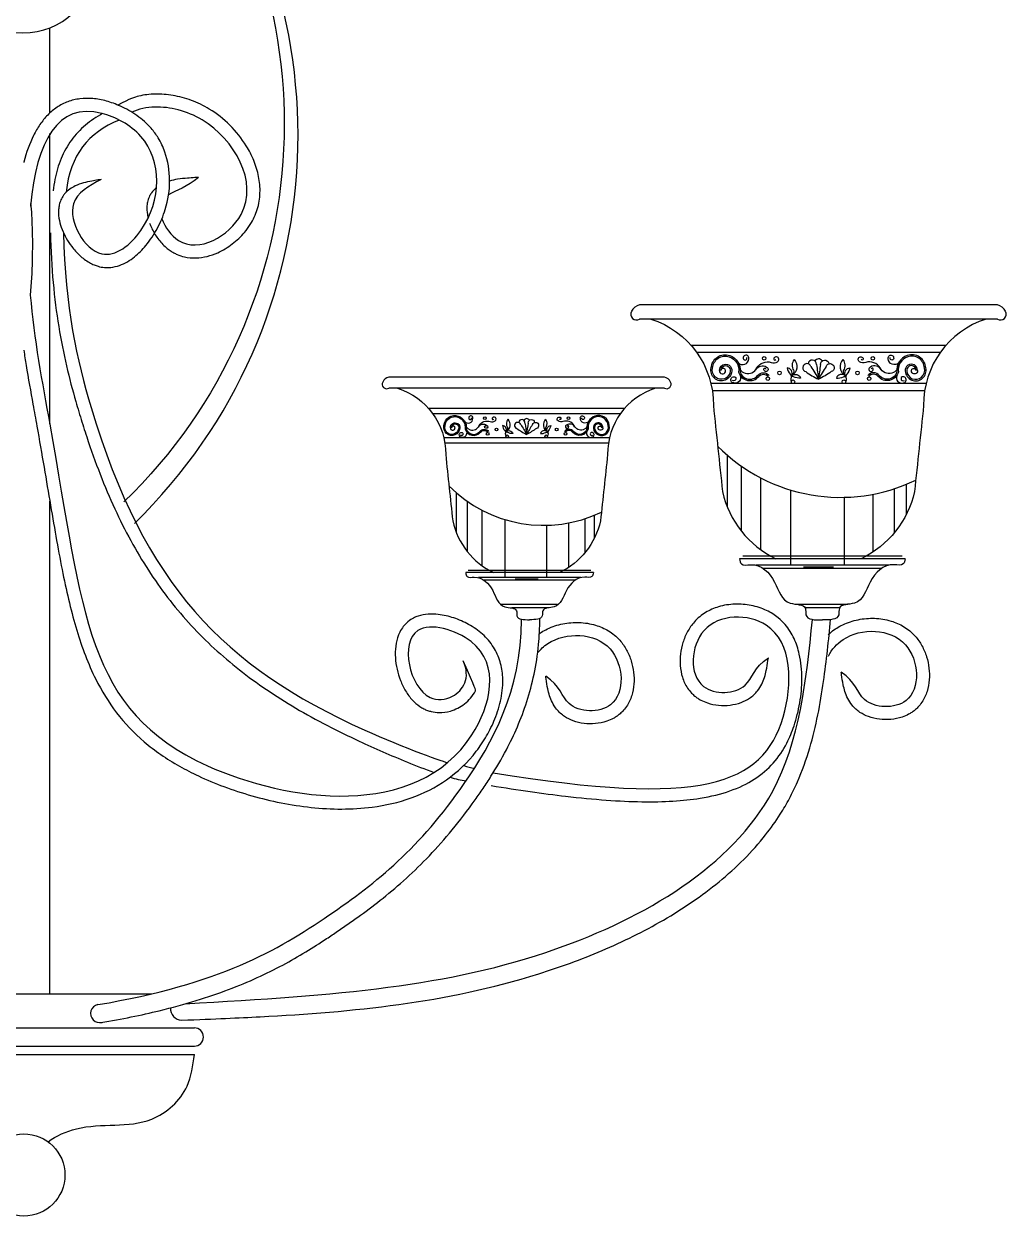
# Model space of a CAD drawing. Extents: x -62016 to -61110, y -35577 to -34534.
# Drawn here: x -61563 to -61110, y -35577 to -35027 of the extents above; entities that cross this region are included whole.
import ezdxf

# ---------------------------------------------------------------- set-up
doc = ezdxf.new("R2010")
doc.units = 0
doc.header["$MEASUREMENT"] = 0
doc.layers.add('3', color=3, linetype='CONTINUOUS')
doc.layers.add('7', color=7, linetype='CONTINUOUS')

msp = doc.modelspace()

# ---------------------------------------------------------------- linework, layer by layer
at = {"layer": '3'}
for p, q in [((-61551.37, -35211.42), (-61551.37, -35077.38)), ((-61238.95, -35225.75), (-61238.95, -35249.54)), ((-61232.47, -35230.81), (-61232.47, -35260.78)), ((-61223.55, -35236.23), (-61223.55, -35269.36)), ((-61363.88, -35243.13), (-61363.88, -35261.45)), ((-61209.78, -35241.85), (-61209.78, -35276.15)), ((-61161.98, -35241.32), (-61161.98, -35261.78)), ((-61156.31, -35239.23), (-61156.31, -35253.14)), ((-61358.89, -35247.03), (-61358.89, -35270.11)), ((-61184.97, -35245.24), (-61184.97, -35276.46)), ((-61171.7, -35243.83), (-61171.7, -35270.48)), ((-61352.03, -35251.2), (-61352.03, -35276.71)), ((-61300.25, -35253.51), (-61300.25, -35264.23)), ((-61341.43, -35255.53), (-61341.43, -35281.94)), ((-61322.32, -35258.14), (-61322.32, -35282.18)), ((-61312.11, -35257.06), (-61312.11, -35277.58)), ((-61304.62, -35255.12), (-61304.62, -35270.88)), ((-61158.3, -35272.36), (-61231.79, -35272.36)), ((-61164.44, -35276.58), (-61225.65, -35276.58)), ((-61301.79, -35279.02), (-61358.37, -35279.02)), ((-61167.8, -35278.08), (-61222.29, -35278.08)), ((-61189.92, -35277.5), (-61203.71, -35277.5)), ((-61306.51, -35282.27), (-61353.64, -35282.27)), ((-61309.1, -35283.43), (-61351.05, -35283.43)), ((-61326.14, -35282.98), (-61336.75, -35282.98)), ((-61317.33, -35294.75), (-61343.25, -35294.75)), ((-61321.18, -35296.26), (-61338.34, -35296.26)), ((-61183.22, -35294.64), (-61206.87, -35294.64)), ((-61187.06, -35296.14), (-61203.03, -35296.14)), ((-61642.04, -35489.96), (-61484.7, -35489.96)), ((-61642.04, -35498.36), (-61484.7, -35498.36))]:
    msp.add_line(p, q, dxfattribs=at)
for points in [[(-61138.06, -35175.18), (-61255.58, -35175.18)], [(-61140.67, -35178.48), (-61252.97, -35178.48)], [(-61147.18, -35192.76), (-61246.45, -35192.76)], [(-61147.84, -35196.06), (-61245.8, -35196.06)], [(-61286.2, -35204.2), (-61376.69, -35204.2)], [(-61288.21, -35206.74), (-61374.68, -35206.74)], [(-61293.23, -35217.73), (-61369.66, -35217.73)], [(-61293.73, -35220.27), (-61369.16, -35220.27)]]:
    msp.add_lwpolyline(points, dxfattribs=at)
for points in [[(-61242.47, -35186.81, -1.098967), (-61236.85, -35187.08, -1.08458), (-61246.32, -35185.54, -0.492897), (-61237.75, -35179.81, -0.35321), (-61232.99, -35187.41, 0.603648), (-61224.88, -35189.07, -0.472968), (-61219.55, -35189.07, -0.472968)], [(-61241.81, -35186.78, -1.104092), (-61237.51, -35187, -1.094989), (-61245.67, -35185.64, -0.496036), (-61237.96, -35180.44, -0.35871), (-61233.66, -35187.45, 0.612746), (-61224.37, -35189.49, -0.472968), (-61220.07, -35189.49, 2.794838)], [(-61233.84, -35183.08, 0.863708), (-61225.28, -35185.55, -0.344982), (-61218.58, -35183.04, 0.244197), (-61215.74, -35182.75)], [(-61233.84, -35183.08, 0.681147), (-61229.01, -35181.32, 1.471082), (-61231.37, -35181.54, 0.914224), (-61229.87, -35180.78, -1.466358)], [(-61215.74, -35182.75, 1.385918), (-61217.4, -35181.11, 0.892454), (-61216.54, -35181.75, -0.431121)], [(-61208.06, -35181.71, -0.464848), (-61209.13, -35189.11, 0.323688), (-61209.21, -35191.99, 0.529078)], [(-61208.06, -35181.71, 0.321704), (-61208.28, -35186.66, -0.233172), (-61208.2, -35187.25, -0.178538), (-61209.13, -35189.11, 2.245291)], [(-61197.8, -35183.99, 0.996666), (-61201.58, -35183.66)], [(-61195.11, -35182.33, 0.597924), (-61198.45, -35182.4)], [(-61195.84, -35183.99, -0.996666), (-61192.06, -35183.66)], [(-61185.58, -35181.71, 0.464848), (-61184.51, -35189.11, -0.323688), (-61184.42, -35191.99, -0.529078)], [(-61185.58, -35181.71, -0.321704), (-61185.36, -35186.66, 0.233172), (-61185.43, -35187.25, 0.178538), (-61184.51, -35189.11, -2.245291)], [(-61177.9, -35182.75, -1.385918), (-61176.24, -35181.11, -0.892454), (-61177.09, -35181.75, 0.431121)], [(-61159.8, -35183.08, -0.863708), (-61168.36, -35185.55, 0.344982), (-61175.05, -35183.04, -0.244197), (-61177.9, -35182.75)], [(-61151.16, -35186.81, 1.098967), (-61156.78, -35187.08, 1.08458), (-61147.32, -35185.54, 0.492897), (-61155.89, -35179.81, 0.35321), (-61160.65, -35187.41, -0.603648), (-61168.76, -35189.07, 0.472968), (-61174.08, -35189.07, 0.472968)], [(-61151.82, -35186.78, 1.104092), (-61156.13, -35187, 1.094989), (-61147.97, -35185.64, 0.496036), (-61155.68, -35180.44, 0.35871), (-61159.98, -35187.45, -0.612746), (-61169.27, -35189.49, 0.472968), (-61173.57, -35189.49, -2.794838)], [(-61159.8, -35183.08, -0.681147), (-61164.63, -35181.32, -1.471082), (-61162.27, -35181.54, -0.914224), (-61163.77, -35180.78, 1.466358)], [(-61242.47, -35186.81, 0.918662), (-61239.73, -35187.3, 1.171243), (-61241.81, -35186.78, 0.690873)], [(-61225.72, -35186.44, -0.458165), (-61220.8, -35185.17, -2.178289), (-61222.07, -35186.04, -0.925332), (-61221.12, -35186.12, 1.005654)], [(-61209.13, -35189.11, 0.513109), (-61211.34, -35185.51, 0.158794), (-61209.84, -35188.43, -0.22045), (-61209.49, -35189.76, -1.729406)], [(-61209.13, -35189.11, -0.513109), (-61205.06, -35190.26, -0.158794), (-61208.28, -35189.61, 0.22045), (-61209.65, -35189.63, 1.729406)], [(-61200.34, -35184.89, 1.65361), (-61202.69, -35187.28)], [(-61202.69, -35187.28, 0.037597), (-61196.82, -35190.78, 0.664624)], [(-61200.34, -35184.89, -0.021131), (-61196.82, -35190.78, -0.664624)], [(-61197.8, -35183.99, -0.021131), (-61196.82, -35190.78, -0.664624)], [(-61195.84, -35183.99, 0.021131), (-61196.82, -35190.78, 0.664624)], [(-61193.3, -35184.89, 0.021131), (-61196.82, -35190.78, 0.664624)], [(-61190.95, -35187.28, -0.037597), (-61196.82, -35190.78, -0.664624)], [(-61193.3, -35184.89, -1.65361), (-61190.95, -35187.28)], [(-61184.51, -35189.11, 0.513109), (-61188.58, -35190.26, 0.158794), (-61185.36, -35189.61, -0.22045), (-61183.98, -35189.63, -1.729406)], [(-61184.51, -35189.11, -0.513109), (-61182.29, -35185.51, -0.158794), (-61183.8, -35188.43, 0.22045), (-61184.15, -35189.76, 1.729406)], [(-61167.92, -35186.44, 0.458165), (-61172.84, -35185.17, 2.178289), (-61171.57, -35186.04, 0.925332), (-61172.52, -35186.12, -1.005654)], [(-61151.16, -35186.81, -0.918662), (-61153.9, -35187.3, -1.171243), (-61151.82, -35186.78, -0.690873)], [(-61232.89, -35189.13, -0.609848), (-61235.82, -35192.51, -1.124129), (-61235.41, -35189.65, -1.073782), (-61236.47, -35191.35, -5.112503)], [(-61160.75, -35189.13, 0.609848), (-61157.82, -35192.51, 1.124129), (-61158.23, -35189.65, 1.073782), (-61157.17, -35191.35, 5.112503)], [(-61366.6, -35213.15, -1.098967), (-61362.27, -35213.35, -1.08458), (-61369.56, -35212.17, -0.492897), (-61362.96, -35207.76, -0.35321), (-61359.29, -35213.61, 0.603648), (-61353.05, -35214.89, -0.472968), (-61348.95, -35214.89, -0.472968)], [(-61366.09, -35213.12, -1.104092), (-61362.78, -35213.3, -1.094989), (-61369.06, -35212.25, -0.496036), (-61363.13, -35208.24, -0.35871), (-61359.81, -35213.65, 0.612746), (-61352.66, -35215.21, -0.472968), (-61349.34, -35215.21, 2.794838)], [(-61359.95, -35210.28, 0.863708), (-61353.36, -35212.18, -0.344982), (-61348.2, -35210.25, 0.244197), (-61346.01, -35210.02)], [(-61359.95, -35210.28, 0.681147), (-61356.23, -35208.92, 1.471082), (-61358.05, -35209.09, 0.914224), (-61356.89, -35208.51, -1.466358)], [(-61346.01, -35210.02, 1.385918), (-61347.29, -35208.76, 0.892454), (-61346.63, -35209.25, -0.431121)], [(-61340.1, -35209.22, -0.464848), (-61340.92, -35214.92, 0.323688), (-61340.99, -35217.14, 0.529078)], [(-61340.1, -35209.22, 0.321704), (-61340.27, -35213.03, -0.233172), (-61340.21, -35213.49, -0.178538), (-61340.92, -35214.92, 2.245291)], [(-61332.2, -35210.98, 0.996666), (-61335.11, -35210.72)], [(-61330.13, -35209.7, 0.597924), (-61332.7, -35209.75)], [(-61330.69, -35210.98, -0.996666), (-61327.78, -35210.72)], [(-61322.79, -35209.22, 0.464848), (-61321.96, -35214.92, -0.323688), (-61321.9, -35217.14, -0.529078)], [(-61322.79, -35209.22, -0.321704), (-61322.62, -35213.03, 0.233172), (-61322.68, -35213.49, 0.178538), (-61321.96, -35214.92, -2.245291)], [(-61316.88, -35210.02, -1.385918), (-61315.6, -35208.76, -0.892454), (-61316.26, -35209.25, 0.431121)], [(-61302.94, -35210.28, -0.863708), (-61309.53, -35212.18, 0.344982), (-61314.68, -35210.25, -0.244197), (-61316.88, -35210.02)], [(-61296.29, -35213.15, 1.098967), (-61300.62, -35213.35, 1.08458), (-61293.33, -35212.17, 0.492897), (-61299.93, -35207.76, 0.35321), (-61303.6, -35213.61, -0.603648), (-61309.84, -35214.89, 0.472968), (-61313.94, -35214.89, 0.472968)], [(-61296.8, -35213.12, 1.104092), (-61300.11, -35213.3, 1.094989), (-61293.83, -35212.25, 0.496036), (-61299.76, -35208.24, 0.35871), (-61303.08, -35213.65, -0.612746), (-61310.23, -35215.21, 0.472968), (-61313.54, -35215.21, -2.794838)], [(-61302.94, -35210.28, -0.681147), (-61306.66, -35208.92, -1.471082), (-61304.84, -35209.09, -0.914224), (-61306, -35208.51, 1.466358)], [(-61366.6, -35213.15, 0.918662), (-61364.49, -35213.53, 1.171243), (-61366.09, -35213.12, 0.690873)], [(-61359.22, -35214.94, -0.609848), (-61361.47, -35217.54, -1.124129), (-61361.16, -35215.34, -1.073782), (-61361.97, -35216.64, -5.112503)], [(-61353.69, -35212.86, -0.458165), (-61349.91, -35211.89, -2.178289), (-61350.89, -35212.56, -0.925332), (-61350.16, -35212.62, 1.005654)], [(-61340.92, -35214.92, 0.513109), (-61342.63, -35212.15, 0.158794), (-61341.47, -35214.4, -0.22045), (-61341.2, -35215.42, -1.729406)], [(-61340.92, -35214.92, -0.513109), (-61337.79, -35215.8, -0.158794), (-61340.27, -35215.3, 0.22045), (-61341.33, -35215.32, 1.729406)], [(-61334.15, -35211.67, 1.65361), (-61335.97, -35213.51)], [(-61335.97, -35213.51, 0.037597), (-61331.44, -35216.21, 0.664624)], [(-61334.15, -35211.67, -0.021131), (-61331.44, -35216.21, -0.664624)], [(-61332.2, -35210.98, -0.021131), (-61331.44, -35216.21, -0.664624)], [(-61330.69, -35210.98, 0.021131), (-61331.44, -35216.21, 0.664624)], [(-61328.73, -35211.67, 0.021131), (-61331.44, -35216.21, 0.664624)], [(-61326.92, -35213.51, -0.037597), (-61331.44, -35216.21, -0.664624)], [(-61328.73, -35211.67, -1.65361), (-61326.92, -35213.51)], [(-61321.96, -35214.92, 0.513109), (-61325.1, -35215.8, 0.158794), (-61322.62, -35215.3, -0.22045), (-61321.56, -35215.32, -1.729406)], [(-61321.96, -35214.92, -0.513109), (-61320.26, -35212.15, -0.158794), (-61321.42, -35214.4, 0.22045), (-61321.69, -35215.42, 1.729406)], [(-61309.19, -35212.86, 0.458165), (-61312.98, -35211.89, 2.178289), (-61312, -35212.56, 0.925332), (-61312.73, -35212.62, -1.005654)], [(-61303.67, -35214.94, 0.609848), (-61301.41, -35217.54, 1.124129), (-61301.73, -35215.34, 1.073782), (-61300.92, -35216.64, 5.112503)], [(-61296.29, -35213.15, -0.918662), (-61298.4, -35213.53, -1.171243), (-61296.8, -35213.12, -0.690873)]]:
    msp.add_lwpolyline(points, format="xyb", dxfattribs=at)
for centre, radius in [((-61221.9, -35181.13), 0.823), ((-61171.74, -35181.13), 0.823), ((-61214.82, -35187.86), 0.823), ((-61178.82, -35187.86), 0.823), ((-61220.17, -35190.51), 0.823), ((-61208.55, -35191.95), 0.823), ((-61185.09, -35191.95), 0.823), ((-61173.47, -35190.51), 0.823), ((-61350.76, -35208.78), 0.634), ((-61312.13, -35208.78), 0.634), ((-61349.42, -35216), 0.634), ((-61345.3, -35213.96), 0.634), ((-61317.59, -35213.96), 0.634), ((-61313.46, -35216), 0.634), ((-61340.47, -35217.11), 0.634), ((-61322.41, -35217.11), 0.634)]:
    msp.add_circle(centre, radius, dxfattribs=at)
for centre, radius in [((-61186.72, -35165.59), 79.67), ((-61323.66, -35196.81), 61.35)]:
    msp.add_arc(centre, radius, 224.7218, 295.8469, dxfattribs=at)
at = {"layer": '7'}
for p, q in [((-61551.37, -35068), (-61551.37, -35028.74)), ((-61551.37, -35474.26), (-61551.37, -35247.04)), ((-61156.79, -35273.56), (-61233.3, -35273.56)), ((-61300.62, -35279.95), (-61359.53, -35279.95)), ((-61622.24, -35474.26), (-61504.5, -35474.26)), ((-61642.04, -35502.29), (-61484.7, -35502.29))]:
    msp.add_line(p, q, dxfattribs=at)
for points in [[(-61512.37, -35257.3, 0.395792), (-61497.12, -34915.67, -0.409129), (-61516.51, -34737.09, -0.499731), (-61380.77, -34755.08, -0.712615), (-61438.94, -34847.84, -0.575498), (-61456.95, -34785.54, -0.598566), (-61407.35, -34795.23), (-61411.51, -34795.23, 0.598566), (-61461.1, -34785.54, 0.575498), (-61443.1, -34847.84, 0.712615), (-61384.92, -34755.08, 0.499731), (-61520.66, -34737.09, 0.172516), (-61548.23, -34818.41, -0.119379)], [(-61548.23, -34818.41, 0.221014), (-61501.27, -34915.67, -0.396007), (-61517.16, -35247.35, -0.151539)], [(-61274.1, -35163.06, -0.328911), (-61245.3, -35202.85), (-61245.3, -35202.85, 0.000994), (-61241.09, -35242.58, 0.230523), (-61216.51, -35273.56, 0.230523)], [(-61119.54, -35163.06, 0.328911), (-61148.34, -35202.85), (-61148.34, -35202.85, -0.000994), (-61152.55, -35242.58, -0.230523), (-61177.13, -35273.56, -0.230523)], [(-61390.95, -35194.86, -0.328911), (-61368.77, -35225.5), (-61368.77, -35225.5, 0.000994), (-61365.53, -35256.09, 0.230523), (-61346.6, -35279.95, 0.230523)], [(-61271.94, -35194.86, 0.328911), (-61294.12, -35225.5), (-61294.12, -35225.5, -0.000994), (-61297.36, -35256.09, -0.230523), (-61316.29, -35279.95, -0.230523)]]:
    msp.add_lwpolyline(points, format="xyb", dxfattribs=at)
for points in [[(-61114.32, -35156.46), (-61279.32, -35156.46)], [(-61114.32, -35163.06), (-61279.32, -35163.06)], [(-61267.92, -35189.78), (-61394.97, -35189.78)], [(-61267.92, -35194.86), (-61394.97, -35194.86)]]:
    msp.add_lwpolyline(points, dxfattribs=at)
msp.add_circle((-61563.37, -35557.8), 18.97, dxfattribs=at)
for centre, radius, start, end in [((-61563.37, -34997.89), 33.11, 93.471, 85.1565), ((-61280.7, -35160.78), 2.67, 150.4477, 301.2372), ((-61278.17, -35161.67), 5.34, 102.4517, 155.4957), ((-61115.47, -35161.67), 5.34, 24.5043, 77.5483), ((-61112.93, -35160.78), 2.67, 238.7628, 29.5523), ((-61396.04, -35193.1), 2.06, 150.4477, 301.2372), ((-61394.08, -35193.79), 4.11, 102.4517, 155.4957), ((-61268.81, -35193.79), 4.11, 24.5043, 77.5483), ((-61266.85, -35193.1), 2.06, 238.7628, 29.5523), ((-61350.84, -35341.1), 29.47, 250.9154, 260.9291), ((-61353.81, -35336.03), 40.38, 251.3838, 262.1152), ((-61528.37, -35483.33), 4.2, 102.0272, 285.0297), ((-61490.38, -35481.07), 5.36, 176.3515, 267.743), ((-61484.7, -35494.16), 4.2, 270, 90)]:
    msp.add_arc(centre, radius, start, end, dxfattribs=at)
for points, knots in [([(-61527.68, -35098.63), (-61528.14, -35098.71), (-61528.62, -35098.78), (-61530.05, -35099.01), (-61531.03, -35099.18), (-61533.27, -35099.6), (-61534.55, -35099.88), (-61537.11, -35100.6), (-61538.39, -35101.04), (-61540.52, -35102.05), (-61541.36, -35102.53), (-61543.01, -35103.72), (-61543.81, -35104.43), (-61544.84, -35105.66), (-61545.14, -35106.06), (-61545.63, -35106.83), (-61545.84, -35107.2), (-61546.2, -35107.92), (-61546.36, -35108.29), (-61546.79, -35109.41), (-61546.99, -35110.15), (-61547.26, -35111.63), (-61547.33, -35112.36), (-61547.41, -35114.61), (-61547.25, -35116.08), (-61546.66, -35118.96), (-61546.22, -35120.36), (-61545.14, -35123.11), (-61544.49, -35124.46), (-61543.01, -35127.07), (-61542.18, -35128.33), (-61540.16, -35131.01), (-61538.93, -35132.39), (-61536.23, -35134.91), (-61534.75, -35136.04), (-61532.41, -35137.38), (-61531.66, -35137.75), (-61530.31, -35138.3), (-61529.73, -35138.5), (-61528.16, -35138.95), (-61527.17, -35139.13), (-61525.2, -35139.29), (-61524.23, -35139.28), (-61521.86, -35139.05), (-61520.49, -35138.72), (-61517.92, -35137.82), (-61516.71, -35137.24), (-61514.43, -35135.91), (-61513.36, -35135.16), (-61510.39, -35132.78), (-61508.64, -35130.99), (-61506.03, -35127.83), (-61505.07, -35126.53), (-61503.3, -35123.87), (-61502.49, -35122.5), (-61500.26, -35118.34), (-61499.06, -35115.46), (-61496.79, -35108.1), (-61496.09, -35103.56), (-61496.11, -35094.59), (-61496.82, -35090.16), (-61499.11, -35083.72), (-61500.13, -35081.54), (-61502.35, -35077.92), (-61503.44, -35076.43), (-61505.63, -35073.91), (-61506.68, -35072.87), (-61508.85, -35070.93), (-61509.99, -35070.04), (-61513.61, -35067.46), (-61516.21, -35066.01), (-61520.97, -35063.87), (-61523.13, -35063.09), (-61527.37, -35061.92), (-61529.45, -35061.54), (-61533.52, -35061.17), (-61535.52, -35061.2), (-61539.38, -35061.68), (-61541.26, -35062.14), (-61544.81, -35063.46), (-61546.48, -35064.33), (-61549.59, -35066.4), (-61551.03, -35067.6), (-61553.65, -35070.28), (-61554.84, -35071.75), (-61557, -35074.9), (-61557.98, -35076.59), (-61560.71, -35082.06), (-61562.16, -35086.16), (-61563.33, -35090.62), (-61563.34, -35090.64), (-61563.34, -35090.86)], [0, 0, 0, 0, 0.982882, 0.982882, 2.948645, 2.948645, 5.476929, 5.476929, 8.005212, 8.005212, 9.680069, 9.680069, 11.354925, 11.354925, 12.086244, 12.086244, 12.684453, 12.684453, 13.282663, 13.282663, 14.479082, 14.479082, 15.675501, 15.675501, 18.197303, 18.197303, 20.719106, 20.719106, 23.240908, 23.240908, 25.762711, 25.762711, 28.840527, 28.840527, 31.918343, 31.918343, 33.278538, 33.278538, 34.252624, 34.252624, 35.83567, 35.83567, 37.418716, 37.418716, 39.788224, 39.788224, 42.157733, 42.157733, 44.527242, 44.527242, 49.071587, 49.071587, 52.069221, 52.069221, 55.066856, 55.066856, 61.062125, 61.062125, 70.118936, 70.118936, 79.175748, 79.175748, 84.069921, 84.069921, 87.777248, 87.777248, 90.715152, 90.715152, 93.653057, 93.653057, 99.83161, 99.83161, 104.916201, 104.916201, 110.000793, 110.000793, 115.085385, 115.085385, 120.169976, 120.169976, 125.254568, 125.254568, 130.33916, 130.33916, 135.423751, 135.423751, 140.508343, 140.508343, 151.071104, 151.071104, 151.110921, 151.110921, 151.110921, 151.110921]), ([(-61505.33, -35118.8), (-61505.05, -35119.57), (-61504.74, -35120.33), (-61503.6, -35122.75), (-61502.64, -35124.36), (-61500.39, -35127.38), (-61499.11, -35128.8), (-61497.05, -35130.55), (-61496.44, -35131.03), (-61495.28, -35131.82), (-61494.76, -35132.14), (-61493.7, -35132.72), (-61493.16, -35132.99), (-61491.53, -35133.7), (-61490.41, -35134.06), (-61487.5, -35134.74), (-61485.71, -35134.89), (-61482.19, -35134.79), (-61480.46, -35134.53), (-61477.11, -35133.7), (-61475.49, -35133.12), (-61471.54, -35131.35), (-61469.29, -35129.98), (-61465.14, -35126.81), (-61463.24, -35125.01), (-61460.6, -35121.87), (-61459.7, -35120.66), (-61458.2, -35118.3), (-61457.58, -35117.16), (-61456.51, -35114.84), (-61456.06, -35113.67), (-61454.92, -35109.95), (-61454.51, -35107.37), (-61454.33, -35102.25), (-61454.56, -35099.71), (-61455.55, -35094.74), (-61456.3, -35092.31), (-61458.22, -35087.61), (-61459.39, -35085.34), (-61462.87, -35079.72), (-61465.44, -35076.52), (-61471.19, -35070.79), (-61474.38, -35068.27), (-61480.49, -35064.55), (-61483.28, -35063.22), (-61488.9, -35061.14), (-61491.73, -35060.39), (-61497.31, -35059.43), (-61500.05, -35059.21), (-61505.34, -35059.31), (-61507.88, -35059.63), (-61512.3, -35060.68), (-61514.21, -35061.33), (-61519.95, -35064.34)], [22.210676, 22.210676, 22.210676, 22.210676, 23.622601, 23.622601, 26.765808, 26.765808, 29.909015, 29.909015, 31.174357, 31.174357, 32.147068, 32.147068, 33.119778, 33.119778, 35.0652, 35.0652, 38.132252, 38.132252, 41.199304, 41.199304, 44.266355, 44.266355, 48.939003, 48.939003, 53.611651, 53.611651, 56.337536, 56.337536, 58.681102, 58.681102, 61.024667, 61.024667, 65.994022, 65.994022, 70.963376, 70.963376, 75.932731, 75.932731, 80.902085, 80.902085, 88.797248, 88.797248, 96.69241, 96.69241, 102.928881, 102.928881, 109.165353, 109.165353, 115.401825, 115.401825, 121.638297, 121.638297, 126.758884, 126.758884, 126.758884, 126.758884]), ([(-61527.68, -35098.63), (-61533.27, -35101.67), (-61547.6, -35109.44), (-61529.7, -35141.48), (-61499.78, -35117.28), (-61499.38, -35081.04), (-61544.96, -35057.45), (-61557.45, -35081.03), (-61560.34, -35110.89)], [0, 0, 0, 0, 14.160771, 36.229803, 53.784053, 89.891448, 107.31256, 165.511044, 165.511044, 165.511044, 165.511044]), ([(-61499.69, -35116.76), (-61498.29, -35120.63), (-61487.47, -35135.7), (-61447.52, -35112.65), (-61471.64, -35070.79), (-61500.79, -35064), (-61510.38, -35066.18), (-61513.56, -35067.62)], [22.210676, 22.210676, 22.210676, 22.210676, 31.502035, 57.605719, 96.845552, 115.626863, 126.758884, 126.758884, 126.758884, 126.758884]), ([(-61527, -35068.25), (-61528.41, -35069.01), (-61529.77, -35069.83), (-61533.74, -35072.5), (-61536.18, -35074.54), (-61540.53, -35079.16), (-61542.43, -35081.74), (-61545.61, -35087.41), (-61546.89, -35090.49), (-61548.77, -35096.95), (-61549.4, -35100.31), (-61549.77, -35103.88)], [137.620713, 137.620713, 137.620713, 137.620713, 140.527987, 140.527987, 146.47037, 146.47037, 152.412752, 152.412752, 158.355135, 158.355135, 163.994983, 163.994983, 163.994983, 163.994983]), ([(-61482.8, -35097.69), (-61483.35, -35097.72), (-61483.91, -35097.76), (-61485.59, -35097.86), (-61486.73, -35097.94), (-61489.38, -35098.17), (-61490.9, -35098.33), (-61493.64, -35098.77), (-61494.88, -35099.03), (-61496.1, -35099.38)], [0, 0, 0, 0, 1.089789, 1.089789, 3.269367, 3.269367, 6.161544, 6.161544, 8.550625, 8.550625, 8.550625, 8.550625]), ([(-61502.14, -35102.33), (-61502.31, -35102.46), (-61502.47, -35102.6), (-61503.29, -35103.33), (-61503.91, -35104.01), (-61504.78, -35105.24), (-61505.08, -35105.74), (-61505.52, -35106.62), (-61505.68, -35107), (-61505.96, -35107.76), (-61506.08, -35108.13), (-61506.37, -35109.26), (-61506.49, -35110), (-61506.67, -35112.12), (-61506.59, -35113.46), (-61506.29, -35115.34), (-61506.18, -35115.92), (-61506.03, -35116.49)], [12.550049, 12.550049, 12.550049, 12.550049, 12.900834, 12.900834, 14.306219, 14.306219, 15.157658, 15.157658, 15.756373, 15.756373, 16.355088, 16.355088, 17.552518, 17.552518, 19.812891, 19.812891, 20.823977, 20.823977, 20.823977, 20.823977]), ([(-61560.22, -35109.66), (-61559.88, -35113.28), (-61559.66, -35117.03), (-61559.2, -35130.72), (-61559.53, -35141.23), (-61560.36, -35151.98)], [164.892431, 164.892431, 164.892431, 164.892431, 172.196627, 172.196627, 190.897549, 190.897549, 190.897549, 190.897549]), ([(-61551.06, -35123.31), (-61550.76, -35139.52), (-61549.35, -35153.71), (-61545.17, -35179.22), (-61542.4, -35190.54), (-61538.47, -35204.24), (-61537.52, -35207.38), (-61535.6, -35213.54), (-61534.62, -35216.56), (-61531.62, -35225.44), (-61529.53, -35231.14), (-61522.99, -35247.56), (-61518.25, -35257.65), (-61507.82, -35276.33), (-61502.14, -35284.92), (-61489.67, -35300.84), (-61482.89, -35308.16), (-61468.1, -35321.76), (-61460.1, -35328.03), (-61442.75, -35339.79), (-61433.41, -35345.28), (-61418.61, -35352.96), (-61413.73, -35355.35), (-61405.15, -35359.35), (-61401.52, -35360.98), (-61394.11, -35364.2), (-61390.31, -35365.8), (-61382.42, -35368.99), (-61378.3, -35370.59), (-61374.14, -35372.14)], [188.860128, 188.860128, 188.860128, 188.860128, 209.348794, 209.348794, 229.837461, 229.837461, 236.12893, 236.12893, 242.420398, 242.420398, 255.003335, 255.003335, 280.169208, 280.169208, 305.335081, 305.335081, 330.500954, 330.500954, 355.666827, 355.666827, 380.8327, 380.8327, 392.594082, 392.594082, 400.837863, 400.837863, 409.081643, 409.081643, 417.7039, 417.7039, 417.7039, 417.7039]), ([(-61545.06, -35123.2), (-61544.42, -35157.4), (-61517.65, -35275.29), (-61461.24, -35333.8), (-61368.27, -35367.9), (-61367.84, -35367.55)], [188.860128, 188.860128, 188.860128, 188.860128, 232.85439, 398.15806, 443.484557, 443.484557, 443.484557, 443.484557]), ([(-61560.36, -35151.98), (-61558.8, -35171.94), (-61535.8, -35289.87), (-61534.64, -35372.13), (-61361.85, -35397.28), (-61340.98, -35312.86), (-61393.16, -35297.98), (-61383.89, -35340.14), (-61363.01, -35338.15), (-61357.1, -35328.52), (-61360.69, -35320.68)], [193.077689, 193.077689, 193.077689, 193.077689, 228.362603, 393.666272, 500.853154, 537.132552, 555.75519, 583.05693, 592.466857, 606.901933, 606.901933, 606.901933, 606.901933]), ([(-61563.37, -35177.44), (-61563.02, -35179.76), (-61562.65, -35182.07), (-61561.27, -35190.47), (-61560.2, -35196.48), (-61558.53, -35205.74), (-61557.92, -35209.08), (-61556.16, -35218.91), (-61555.07, -35225.22), (-61553, -35237.39), (-61552.01, -35243.25), (-61549.14, -35260.18), (-61547.32, -35270.62), (-61543.43, -35289.73), (-61541.37, -35298.44), (-61536.49, -35314.63), (-61533.67, -35322.12), (-61527.44, -35334.59), (-61524.26, -35339.78), (-61516.86, -35349.43), (-61512.64, -35353.89), (-61503.01, -35362.1), (-61497.6, -35365.85), (-61488.75, -35370.82), (-61485.85, -35372.31), (-61479.09, -35375.48), (-61475.15, -35377.13), (-61466.91, -35380.2), (-61462.61, -35381.62), (-61449.43, -35385.38), (-61440.18, -35387.27), (-61421.44, -35389.24), (-61411.94, -35389.31), (-61396.56, -35387.31), (-61390.53, -35385.95), (-61378.97, -35381.82), (-61373.45, -35379.07), (-61363.28, -35371.95), (-61358.64, -35367.58), (-61352.96, -35360.16), (-61351.38, -35357.81), (-61348.5, -35352.81), (-61347.19, -35350.17), (-61344.85, -35344.39), (-61343.86, -35341.23), (-61342.58, -35334.76), (-61342.28, -35331.45), (-61342.61, -35325.76), (-61343, -35323.38), (-61344.4, -35318.73), (-61345.41, -35316.45), (-61348.11, -35312.16), (-61349.8, -35310.15), (-61352.76, -35307.49), (-61353.79, -35306.69), (-61355.93, -35305.19), (-61357.06, -35304.5), (-61360.37, -35302.67), (-61362.66, -35301.67), (-61367.36, -35300.1), (-61369.76, -35299.54), (-61373.73, -35299.09), (-61375.29, -35299.03), (-61378.41, -35299.25), (-61379.97, -35299.52), (-61382.22, -35300.27), (-61382.92, -35300.56), (-61384.03, -35301.13), (-61384.46, -35301.38), (-61385.78, -35302.24), (-61386.6, -35302.93), (-61388.03, -35304.43), (-61388.65, -35305.24), (-61389.71, -35306.93), (-61390.14, -35307.81), (-61391.18, -35310.39), (-61391.6, -35312.14), (-61392.05, -35315.66), (-61392.08, -35317.45), (-61391.86, -35321.01), (-61391.6, -35322.79), (-61390.81, -35326.3), (-61390.28, -35328.03), (-61388.97, -35331.38), (-61388.18, -35333), (-61386.34, -35336.07), (-61385.28, -35337.52), (-61383.07, -35339.88), (-61381.98, -35340.84), (-61380.16, -35342.08), (-61379.53, -35342.45), (-61378.31, -35343.07), (-61377.74, -35343.31), (-61376.59, -35343.73), (-61376, -35343.91), (-61374.25, -35344.33), (-61373.06, -35344.47), (-61370.08, -35344.54), (-61368.3, -35344.29), (-61365.43, -35343.47), (-61364.3, -35343.02), (-61362.11, -35341.92), (-61361.06, -35341.26), (-61359.05, -35339.71), (-61358.11, -35338.82), (-61356.41, -35336.81), (-61355.66, -35335.69), (-61354.9, -35334.19), (-61354.78, -35333.92), (-61360.69, -35320.68)], [207.4336, 207.4336, 207.4336, 207.4336, 211.448461, 211.448461, 222.094948, 222.094948, 228.274847, 228.274847, 240.634645, 240.634645, 252.994443, 252.994443, 277.714038, 277.714038, 301.733382, 301.733382, 325.752725, 325.752725, 344.961829, 344.961829, 364.170934, 364.170934, 383.380038, 383.380038, 392.118532, 392.118532, 402.737522, 402.737522, 413.356512, 413.356512, 434.292852, 434.292852, 455.229192, 455.229192, 469.216002, 469.216002, 483.202812, 483.202812, 497.189623, 497.189623, 503.077284, 503.077284, 508.964945, 508.964945, 515.498684, 515.498684, 522.032423, 522.032423, 526.698346, 526.698346, 531.364269, 531.364269, 536.030193, 536.030193, 538.226, 538.226, 540.421808, 540.421808, 544.501029, 544.501029, 548.58025, 548.58025, 551.197754, 551.197754, 553.815259, 553.815259, 555.005782, 555.005782, 555.764751, 555.764751, 557.400172, 557.400172, 559.035593, 559.035593, 560.671014, 560.671014, 563.765261, 563.765261, 566.859508, 566.859508, 569.953755, 569.953755, 573.048003, 573.048003, 576.14225, 576.14225, 579.236497, 579.236497, 581.695986, 581.695986, 582.896332, 582.896332, 583.90353, 583.90353, 584.910728, 584.910728, 586.925124, 586.925124, 590.055056, 590.055056, 592.219278, 592.219278, 594.418132, 594.418132, 596.616987, 596.616987, 598.815841, 598.815841, 599.282732, 599.282732, 599.282732, 599.282732]), ([(-61347.82, -35378.17), (-61335.28, -35380.24), (-61323.86, -35381.88), (-61300.19, -35384.63), (-61288.56, -35385.48), (-61268.07, -35385.8), (-61259.2, -35385.27), (-61246.4, -35383.21), (-61241.81, -35382.09), (-61233.49, -35379.18), (-61229.75, -35377.38), (-61223.09, -35373.09), (-61220.18, -35370.6), (-61215.19, -35365), (-61213.11, -35361.9), (-61210.1, -35356.04), (-61209.01, -35353.38), (-61207.53, -35348.93), (-61207.03, -35347.21), (-61206.15, -35343.69), (-61205.77, -35341.88), (-61204.83, -35336.37), (-61204.47, -35332.58), (-61204.46, -35325.02), (-61204.82, -35321.24), (-61206.23, -35315.12), (-61207.02, -35312.71), (-61209.17, -35308.12), (-61210.53, -35305.94), (-61213.17, -35302.85), (-61214.23, -35301.8), (-61216.2, -35300.19), (-61217.05, -35299.57), (-61218.85, -35298.43), (-61219.78, -35297.92), (-61222.98, -35296.4), (-61225.37, -35295.63), (-61230.29, -35294.64), (-61232.82, -35294.43), (-61237.91, -35294.61), (-61240.46, -35295), (-61245, -35296.37), (-61247, -35297.24), (-61250.77, -35299.53), (-61252.54, -35300.97), (-61255.31, -35304.08), (-61256.35, -35305.6), (-61258.1, -35308.8), (-61258.8, -35310.48), (-61259.87, -35313.93), (-61260.25, -35315.7), (-61260.67, -35319.28), (-61260.72, -35321.08), (-61260.44, -35324.67), (-61260.12, -35326.46), (-61259.02, -35329.94), (-61258.25, -35331.64), (-61256.65, -35334.03), (-61256.02, -35334.82), (-61254.87, -35336.02), (-61254.39, -35336.47), (-61253.44, -35337.26), (-61252.98, -35337.6), (-61252.05, -35338.22), (-61251.57, -35338.51), (-61250.11, -35339.29), (-61249.11, -35339.72), (-61246.38, -35340.64), (-61244.64, -35340.99), (-61241.13, -35341.31), (-61239.37, -35341.28), (-61235.89, -35340.85), (-61234.18, -35340.45), (-61231.18, -35339.34), (-61229.86, -35338.7), (-61227.95, -35337.43), (-61227.29, -35336.92), (-61226.04, -35335.79), (-61225.47, -35335.18), (-61224.17, -35333.55), (-61223.53, -35332.5), (-61222.47, -35330.39), (-61222.05, -35329.33), (-61221.38, -35327.23), (-61221.12, -35326.19), (-61220.56, -35323.57), (-61220.33, -35322.02), (-61220.06, -35320.12), (-61220.01, -35319.7), (-61219.95, -35319.29)], [476.983098, 476.983098, 476.983098, 476.983098, 486.898166, 486.898166, 499.526995, 499.526995, 512.155824, 512.155824, 520.413913, 520.413913, 528.672002, 528.672002, 536.930091, 536.930091, 545.18818, 545.18818, 551.486393, 551.486393, 555.277599, 555.277599, 559.068805, 559.068805, 566.651216, 566.651216, 574.233627, 574.233627, 579.343786, 579.343786, 584.453946, 584.453946, 587.34396, 587.34396, 589.344962, 589.344962, 591.345964, 591.345964, 596.022641, 596.022641, 600.699317, 600.699317, 605.375993, 605.375993, 609.236551, 609.236551, 613.097109, 613.097109, 616.197289, 616.197289, 619.297469, 619.297469, 622.397649, 622.397649, 625.497829, 625.497829, 628.598009, 628.598009, 631.698189, 631.698189, 633.311681, 633.311681, 634.347099, 634.347099, 635.233716, 635.233716, 636.120333, 636.120333, 637.893566, 637.893566, 640.858686, 640.858686, 643.823807, 643.823807, 646.788927, 646.788927, 649.205437, 649.205437, 650.538384, 650.538384, 651.871331, 651.871331, 653.975913, 653.975913, 656.080495, 656.080495, 658.185077, 658.185077, 661.480462, 661.480462, 662.421112, 662.421112, 662.421112, 662.421112]), ([(-61529.24, -35479.22), (-61472.97, -35469.77), (-61420.99, -35439.33), (-61368.67, -35397.28), (-61333.93, -35334.49), (-61333.78, -35301.74)], [0, 0, 0, 0, 104.424868, 203.174727, 264.825231, 264.825231, 264.825231, 264.825231]), ([(-61527.85, -35487.51), (-61518.05, -35485.86), (-61509.11, -35484.03), (-61488.82, -35479.1), (-61478.3, -35475.82), (-61459.57, -35468.72), (-61451.36, -35464.91), (-61436.52, -35457), (-61429.88, -35452.9), (-61421.96, -35447.66), (-61420.27, -35446.53), (-61416.82, -35444.17), (-61415.05, -35442.95), (-61411.52, -35440.48), (-61409.77, -35439.23), (-61404.53, -35435.43), (-61401.08, -35432.82), (-61390.44, -35424.29), (-61383.34, -35417.93), (-61369.24, -35403.12), (-61362.24, -35394.67), (-61353.96, -35383.02), (-61352.75, -35381.28), (-61350.31, -35377.67), (-61349.09, -35375.81), (-61345.45, -35370.06), (-61343.05, -35365.99), (-61337.21, -35354.91), (-61333.95, -35347.52), (-61328.76, -35331.39), (-61326.84, -35322.64), (-61325.58, -35309.38), (-61325.38, -35305.45), (-61325.37, -35301.41)], [0, 0, 0, 0, 17.840058, 17.840058, 43.965711, 43.965711, 70.091364, 70.091364, 96.217017, 96.217017, 103.436467, 103.436467, 111.219623, 111.219623, 119.002778, 119.002778, 134.569089, 134.569089, 167.40826, 167.40826, 200.24743, 200.24743, 205.868855, 205.868855, 211.49028, 211.49028, 222.73313, 222.73313, 240.337002, 240.337002, 257.940873, 257.940873, 265.03925, 265.03925, 265.03925, 265.03925]), ([(-61490.59, -35486.42), (-61474.66, -35485.76), (-61464.52, -35485.33), (-61433.13, -35483.68), (-61411.79, -35482.11), (-61368.93, -35476.16), (-61347.41, -35471.78), (-61320.99, -35463.48), (-61316.11, -35461.82), (-61306.35, -35458.25), (-61301.48, -35456.33), (-61286.97, -35450.16), (-61277.46, -35445.49), (-61259.29, -35434.95), (-61250.63, -35429.08), (-61234.7, -35416.01), (-61227.44, -35408.8), (-61218.79, -35397.8), (-61216.54, -35394.64), (-61212.95, -35389), (-61211.53, -35386.57), (-61208.9, -35381.61), (-61207.68, -35379.08), (-61204.32, -35371.4), (-61202.45, -35366.14), (-61197.92, -35350.81), (-61195.96, -35340.51), (-61193.12, -35320.65), (-61192.15, -35311.1), (-61191.22, -35301.64)], [0, 0, 0, 0, 25.502164, 25.502164, 78.731172, 78.731172, 131.960181, 131.960181, 144.020801, 144.020801, 156.081421, 156.081421, 180.20266, 180.20266, 204.3239, 204.3239, 228.44514, 228.44514, 237.724948, 237.724948, 244.429874, 244.429874, 251.134801, 251.134801, 264.544653, 264.544653, 289.516838, 289.516838, 312.250444, 312.250444, 312.250444, 312.250444]), ([(-61488.86, -35478.85), (-61417.8, -35474.76), (-61326.89, -35468.01), (-61210.24, -35400.29), (-61202.44, -35329.76), (-61199.66, -35301.62)], [14.50681, 14.50681, 14.50681, 14.50681, 140.77115, 243.861337, 311.604809, 311.604809, 311.604809, 311.604809]), ([(-61346.85, -35372.25), (-61251.03, -35388.08), (-61208.84, -35373.41), (-61208.72, -35299.02), (-61254.81, -35298.81), (-61257.42, -35336.95), (-61228.24, -35335.79), (-61226.6, -35323.66), (-61219.95, -35319.29)], [476.983098, 476.983098, 476.983098, 476.983098, 553.207015, 589.122176, 613.128901, 634.557644, 650.520209, 662.421112, 662.421112, 662.421112, 662.421112]), ([(-61325.56, -35308.09), (-61325.25, -35307.87), (-61324.93, -35307.66), (-61323.71, -35306.9), (-61322.78, -35306.39), (-61319.58, -35304.87), (-61317.19, -35304.09), (-61312.27, -35303.1), (-61309.74, -35302.89), (-61304.65, -35303.07), (-61302.1, -35303.46), (-61297.56, -35304.83), (-61295.56, -35305.7), (-61291.79, -35307.99), (-61290.02, -35309.43), (-61287.25, -35312.54), (-61286.21, -35314.06), (-61284.47, -35317.26), (-61283.77, -35318.94), (-61282.69, -35322.39), (-61282.31, -35324.17), (-61281.89, -35327.74), (-61281.84, -35329.55), (-61282.12, -35333.14), (-61282.44, -35334.92), (-61283.54, -35338.4), (-61284.31, -35340.1), (-61285.92, -35342.5), (-61286.54, -35343.28), (-61287.69, -35344.49), (-61288.17, -35344.94), (-61289.12, -35345.72), (-61289.58, -35346.06), (-61290.52, -35346.68), (-61290.99, -35346.97), (-61292.45, -35347.75), (-61293.46, -35348.18), (-61296.18, -35349.1), (-61297.93, -35349.45), (-61301.44, -35349.77), (-61303.2, -35349.74), (-61306.67, -35349.31), (-61308.38, -35348.91), (-61311.39, -35347.8), (-61312.7, -35347.16), (-61314.62, -35345.89), (-61315.28, -35345.38), (-61316.52, -35344.25), (-61317.09, -35343.64), (-61318.39, -35342.02), (-61319.04, -35340.97), (-61320.1, -35338.85), (-61320.51, -35337.79), (-61321.18, -35335.69), (-61321.44, -35334.65), (-61322, -35332.03), (-61322.23, -35330.48), (-61322.5, -35328.58), (-61322.55, -35328.16), (-61322.61, -35327.75)], [588.627116, 588.627116, 588.627116, 588.627116, 589.344962, 589.344962, 591.345964, 591.345964, 596.022641, 596.022641, 600.699317, 600.699317, 605.375993, 605.375993, 609.236551, 609.236551, 613.097109, 613.097109, 616.197289, 616.197289, 619.297469, 619.297469, 622.397649, 622.397649, 625.497829, 625.497829, 628.598009, 628.598009, 631.698189, 631.698189, 633.311681, 633.311681, 634.347099, 634.347099, 635.233716, 635.233716, 636.120333, 636.120333, 637.893566, 637.893566, 640.858686, 640.858686, 643.823807, 643.823807, 646.788927, 646.788927, 649.205437, 649.205437, 650.538384, 650.538384, 651.871331, 651.871331, 653.975913, 653.975913, 656.080495, 656.080495, 658.185077, 658.185077, 661.480462, 661.480462, 662.421112, 662.421112, 662.421112, 662.421112]), ([(-61192.29, -35308.59), (-61191.85, -35308.17), (-61191.4, -35307.77), (-61190.12, -35306.72), (-61189.26, -35306.1), (-61187.47, -35304.97), (-61186.53, -35304.46), (-61183.33, -35302.94), (-61180.95, -35302.16), (-61176.03, -35301.18), (-61173.49, -35300.96), (-61168.41, -35301.14), (-61165.85, -35301.54), (-61161.32, -35302.91), (-61159.31, -35303.77), (-61155.54, -35306.07), (-61153.78, -35307.5), (-61151, -35310.62), (-61149.96, -35312.14), (-61148.22, -35315.34), (-61147.52, -35317.02), (-61146.44, -35320.47), (-61146.07, -35322.24), (-61145.64, -35325.81), (-61145.6, -35327.62), (-61145.87, -35331.21), (-61146.2, -35332.99), (-61147.29, -35336.48), (-61148.07, -35338.17), (-61149.67, -35340.57), (-61150.29, -35341.36), (-61151.44, -35342.56), (-61151.92, -35343.01), (-61152.87, -35343.79), (-61153.33, -35344.13), (-61154.27, -35344.76), (-61154.75, -35345.04), (-61156.21, -35345.83), (-61157.21, -35346.25), (-61159.93, -35347.17), (-61161.68, -35347.52), (-61165.19, -35347.84), (-61166.95, -35347.81), (-61170.42, -35347.38), (-61172.14, -35346.98), (-61175.14, -35345.87), (-61176.45, -35345.23), (-61178.37, -35343.96), (-61179.03, -35343.46), (-61180.28, -35342.32), (-61180.84, -35341.72), (-61182.14, -35340.09), (-61182.79, -35339.04), (-61183.85, -35336.93), (-61184.26, -35335.86), (-61184.94, -35333.76), (-61185.2, -35332.72), (-61185.75, -35330.11), (-61185.99, -35328.55), (-61186.25, -35326.65), (-61186.31, -35326.23), (-61186.36, -35325.83)], [586.171685, 586.171685, 586.171685, 586.171685, 587.34396, 587.34396, 589.344962, 589.344962, 591.345964, 591.345964, 596.022641, 596.022641, 600.699317, 600.699317, 605.375993, 605.375993, 609.236551, 609.236551, 613.097109, 613.097109, 616.197289, 616.197289, 619.297469, 619.297469, 622.397649, 622.397649, 625.497829, 625.497829, 628.598009, 628.598009, 631.698189, 631.698189, 633.311681, 633.311681, 634.347099, 634.347099, 635.233716, 635.233716, 636.120333, 636.120333, 637.893566, 637.893566, 640.858686, 640.858686, 643.823807, 643.823807, 646.788927, 646.788927, 649.205437, 649.205437, 650.538384, 650.538384, 651.871331, 651.871331, 653.975913, 653.975913, 656.080495, 656.080495, 658.185077, 658.185077, 661.480462, 661.480462, 662.421112, 662.421112, 662.421112, 662.421112]), ([(-61326.37, -35317.04), (-61325.05, -35315.36), (-61316.58, -35307.4), (-61287.75, -35307.27), (-61285.14, -35345.41), (-61314.32, -35344.25), (-61315.96, -35332.12), (-61322.61, -35327.75)], [583.674782, 583.674782, 583.674782, 583.674782, 589.122176, 613.128901, 634.557644, 650.520209, 662.421112, 662.421112, 662.421112, 662.421112]), ([(-61192.26, -35318.44), (-61190.63, -35315.34), (-61182.23, -35305.49), (-61151.51, -35305.34), (-61148.89, -35343.49), (-61178.07, -35342.32), (-61179.71, -35330.2), (-61186.36, -35325.83)], [580.329245, 580.329245, 580.329245, 580.329245, 589.122176, 613.128901, 634.557644, 650.520209, 662.421112, 662.421112, 662.421112, 662.421112]), ([(-61552.19, -35542.47), (-61548.35, -35539.7), (-61532.15, -35532.44), (-61507.45, -35538.15), (-61486.93, -35519.8), (-61485.34, -35507.31), (-61484.7, -35502.29)], [46.990669, 46.990669, 46.990669, 46.990669, 64.259715, 108.109768, 135.891591, 154.59211, 154.59211, 154.59211, 154.59211])]:
    msp.add_open_spline(points, degree=3, knots=knots, dxfattribs=at)
for points in [[(-61519.34, -35071.23), (-61533.58, -35077.19), (-61542.01, -35087.24), (-61543.81, -35104.5)], [(-61482.8, -35097.69), (-61487.89, -35102.11), (-61493.14, -35103.72), (-61496.6, -35105.74)]]:
    msp.add_open_spline(points, degree=3, dxfattribs=at)
for points in [[(-61233.3, -35273.56), (-61232.39, -35275.97), (-61228.2, -35276.33), (-61217.09, -35284.36), (-61209.83, -35294.03), (-61202.89, -35296.45), (-61202.59, -35299.46), (-61195.04, -35301.77)], [(-61156.79, -35273.56), (-61157.7, -35275.97), (-61161.89, -35276.33), (-61173, -35284.36), (-61180.26, -35294.03), (-61187.2, -35296.45), (-61187.5, -35299.46), (-61195.04, -35301.77)], [(-61359.53, -35279.95), (-61358.84, -35281.81), (-61355.6, -35282.08), (-61347.06, -35288.27), (-61341.46, -35295.71), (-61336.12, -35297.57), (-61335.89, -35299.89), (-61330.08, -35301.67)], [(-61300.62, -35279.95), (-61301.32, -35281.81), (-61304.55, -35282.08), (-61313.1, -35288.27), (-61318.69, -35295.71), (-61324.04, -35297.57), (-61324.27, -35299.89), (-61330.08, -35301.67)]]:
    msp.add_spline(points, degree=3, dxfattribs=at)

doc.saveas('drawing.dxf')
